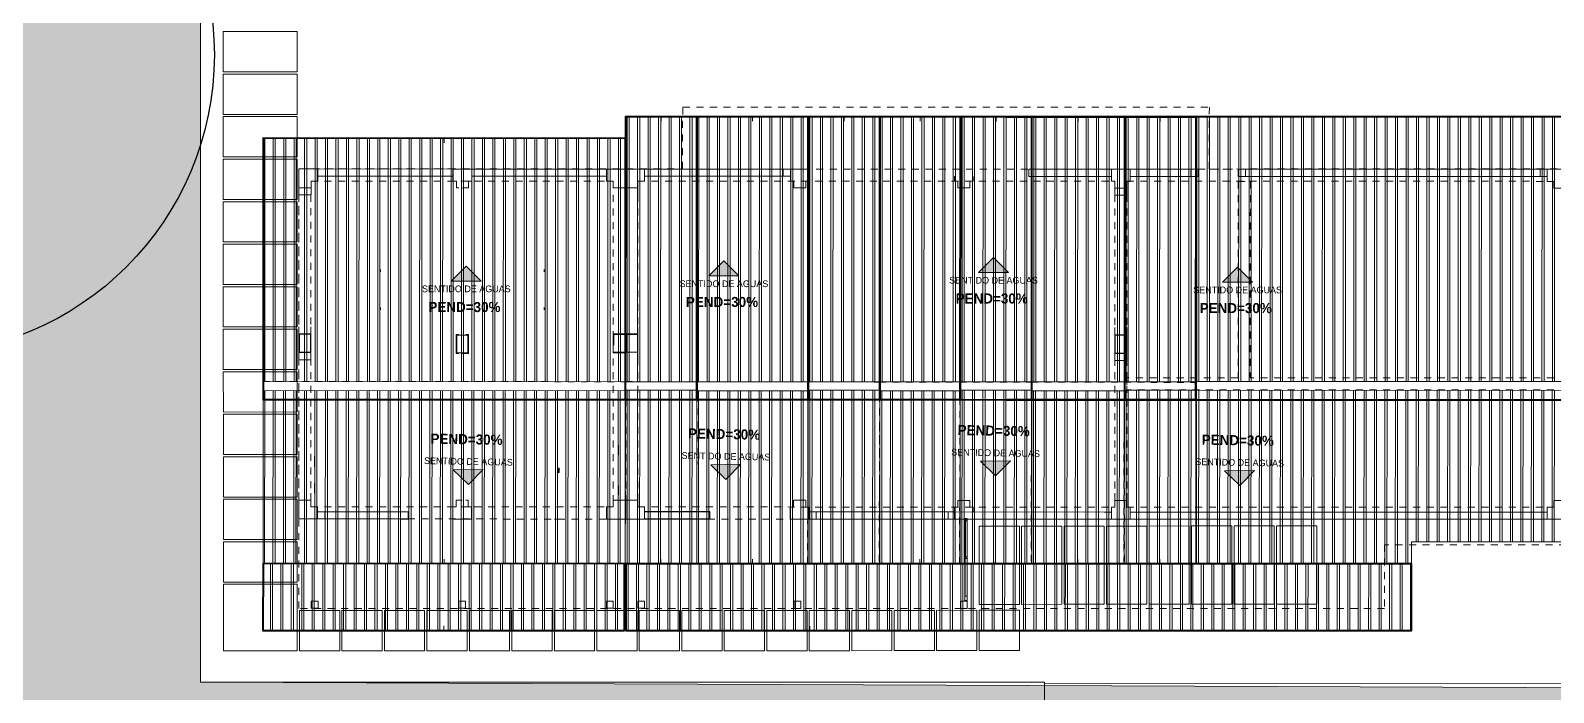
# Model space of a CAD drawing. Header units: inches. Extents: x 1693 to 10990, y 1878 to 5055.
# Drawn here: x 10295.02 to 10318.01, y 4377.61 to 4387.6 of the extents above; entities that cross this region are included whole.
import ezdxf

# ---------------------------------------------------------------- set-up
doc = ezdxf.new("R2010")
doc.units = ezdxf.units.IN
doc.linetypes.add('Línea Oculta', pattern=[0.15875, 0.105833, -0.052917])
doc.linetypes.add('Rayas Pequeñas', pattern=[0.141111, 0.070556, -0.070556])
for name, color, linetype, lineweight, true_color in [('BLOQUE A-COLUMNAS_Pluma_Nº__88', 7, 'Continuous', 20, 0xfd4435), ('BLOQUE A-VIGAS_Pluma_Nº__90', 7, 'Continuous', 5, 0x00bfbf), ('BLOQUE E-MOBILIARIO_Pluma_Nº__167', 7, 'Continuous', 13, 0x6a6a6a), ('CUBIERTA CALAMINON Y TRANSLUCIDO_Pluma_Nº__162', 7, 'Continuous', 25, 0xaaaaaa), ('CUBIERTA CALAMINON Y TRANSLUCIDO_Pluma_Nº__174', 7, 'Continuous', 13, 0xe4ad2c), ('CUBIERTA CALAMINON Y TRANSLUCIDO_Pluma_Nº__92', 7, 'Continuous', 13, 0xbf8080), ('Estructura - Forjados_Pluma_Nº__105', 7, 'Continuous', 13, 0xcae6ff), ('Estructura - Forjados_Pluma_Nº__251', 7, 'Continuous', 13, 0x0080c0), ('TE F-ETIQUETAS_Pluma_Nº__85', 7, 'Continuous', 13, 0x80c2ff)]:
    doc.layers.add(name, color=color, linetype=linetype, lineweight=lineweight, true_color=true_color)
for name, color, linetype, lineweight in [('BLOQUE A-ZONAS_Pluma_Nº__1', 7, 'Continuous', 13), ('BLOQUE E-MOBILIARIO_Pluma_Nº__211', 230, 'Continuous', 13), ('CUBIERTA CALAMINON Y TRANSLUCIDO_Pluma_Nº__222', 7, 'Continuous', 20), ('CUBIERTA CALAMINON Y TRANSLUCIDO_Pluma_Nº__224', 7, 'Continuous', 40), ('CUBIERTA CALAMINON Y TRANSLUCIDO_Pluma_Nº__247', 5, 'Continuous', 13), ('Estructura - Forjados_Pluma_Nº__101', 252, 'Continuous', 13), ('Estructura - Forjados_Pluma_Nº__141', 7, 'Continuous', 20), ('Estructura - Forjados_Pluma_Nº__222', 7, 'Continuous', 20)]:
    doc.layers.add(name, color=color, linetype=linetype, lineweight=lineweight)
doc.layers.add('P02', color=2, linetype='Continuous')
doc.styles.add('Estilo_Generado_1', font='arialbd.ttf')
doc.styles.add('Estilo_Generado_2', font='arial.ttf')
doc.styles.get("Standard").update_dxf_attribs({"font": 'arial.ttf'})
doc.dimstyles.new('Estilo_Generado__13', dxfattribs={"dimtxt": 0.18, "dimasz": 0.1824, "dimexe": 0.18, "dimexo": 0.0625, "dimgap": 0.09, "dimtad": 0, "dimtih": 1, "dimtoh": 1, "dimdec": 4, "dimzin": 0, "dimdsep": 46, "dimtxsty": 'Standard', "dimcen": 0.09, "dimadec": 0, "dimazin": 0, "dimtfac": 1, "dimtdec": 4, "dimtmove": 0, "dimatfit": 3, "dimldrblk": 'ARROWHEAD_5', "dimfxl": 1, "dimtolj": 1, "dimtzin": 0, "dimarcsym": 0})

# ---------------------------------------------------------------- blocks, each defined once
blk = doc.blocks.new('SHS Conf en Caliente 20[21]', base_point=(7.47, -388.48))
at = {"layer": 'CUBIERTA CALAMINON Y TRANSLUCIDO_Pluma_Nº__174', "color": 42, "linetype": 'Continuous', "lineweight": 13, "true_color": 0xe4ad2c}
for p, q in [((-13.427, -381.371), (-13.419, -381.347)), ((-2.983, -384.937), (-13.427, -381.371)), ((-13.419, -381.347), (-13.411, -381.324)), ((7.47, -388.48), (-13.419, -381.347)), ((-13.411, -381.324), (-2.967, -384.89)), ((7.462, -388.503), (-2.983, -384.937)), ((-2.967, -384.89), (7.478, -388.456)), ((7.47, -388.48), (7.462, -388.503)), ((7.478, -388.456), (7.47, -388.48))]:
    blk.add_line(p, q, dxfattribs=at)
blk = doc.blocks.new('ARROWHEAD_5')
at = {"linetype": 'Continuous', "lineweight": 0}
blk.add_hatch(color=0, dxfattribs=at).paths.add_polyline_path([(-1, 0.2679), (0, 0), (-1, -0.2679)])
at = {"color": 0, "linetype": 'Continuous', "lineweight": 0}
blk.add_line((0, 0), (-1, 0), dxfattribs=at)

msp = doc.modelspace()

# ---------------------------------------------------------------- hatches: boundary and pattern name
at = {"layer": 'CUBIERTA CALAMINON Y TRANSLUCIDO_Pluma_Nº__162', "linetype": 'Continuous', "lineweight": 25, "true_color": 0xaaaaaa}
h = msp.add_hatch(dxfattribs=at)
h.set_pattern_fill('PARQUET_1_4', color=253, scale=0.675042, angle=18.9479, style=0, pattern_type=2)
h.set_pattern_definition([(63.948, (10295.2776, 4391.2599), (-1.09162, 0.53365), [0.759423, -0.455654]), (63.948, (10295.0744, 4391.1901), (-1.09162, 0.53365), [0.759423, -0.455654]), (63.948, (10294.8713, 4391.1204), (-1.09162, 0.53365), [0.759423, -0.455654]), (63.948, (10294.6681, 4391.0506), (-1.09162, 0.53365), [0.759423, -0.455654]), (63.948, (10294.465, 4390.9809), (-1.09162, 0.53365), [0.759423, -0.455654]), (63.948, (10294.2618, 4390.9111), (-1.09162, 0.53365), [0.759423, -0.455654]), (63.948, (10294.0586, 4390.8414), (-1.09162, 0.53365), [0.759423, -0.455654]), (63.948, (10293.8555, 4390.7716), (-1.09162, 0.53365), [0.759423, -0.455654]), (153.948, (10295.5444, 4391.8057), (0.53365, 1.09162), [0.759423, -0.455654]), (153.948, (10295.3412, 4391.7359), (0.53365, 1.09162), [0.759423, -0.455654]), (153.948, (10295.1381, 4391.6662), (0.53365, 1.09162), [0.759423, -0.455654]), (153.948, (10294.9349, 4391.5964), (0.53365, 1.09162), [0.759423, -0.455654]), (153.948, (10294.7318, 4391.5267), (0.53365, 1.09162), [0.759423, -0.455654]), (153.948, (10294.5286, 4391.457), (0.53365, 1.09162), [0.759423, -0.455654]), (153.948, (10294.3255, 4391.3872), (0.53365, 1.09162), [0.759423, -0.455654]), (153.948, (10294.1223, 4391.3174), (0.53365, 1.09162), [0.759423, -0.455654])])
h.paths.add_polyline_path([(10294.105, 4375.237), (10296.078, 4375.237), (10318.901, 4375.275), (10318.838, 4377.679), (10297.581, 4377.768), (10297.583, 4401.792), (10294.114, 4401.226), (10293.748, 4401.171), (10290.236, 4400.593), (10290.149, 4401.134), (10290.064, 4401.659), (10283.936, 4400.673), (10283.936, 4399.848), (10285.96, 4397.417), (10287.628, 4398.806), (10288.785, 4397.416), (10290.388, 4398.751), (10291.467, 4397.457), (10292.591, 4397.459), (10292.591, 4398.101), (10294.113, 4398.1)])
at = {"layer": 'Estructura - Forjados_Pluma_Nº__101', "linetype": 'Continuous', "lineweight": 13}
h = msp.add_hatch(dxfattribs=at)
h.set_pattern_fill('DOBLE_1_4', color=252, scale=0.675042, angle=18.9479, style=0, pattern_type=2)
h.set_pattern_definition([(89.9945, (10304.21305, 4384.13375), (0.157911, 0.249468), []), (89.9945, (10304.18146, 4384.08386), (0.157911, 0.249468), [])])
h.paths.add_polyline_path([(10303.996, 4382.299), (10303.997, 4386.296), (10305.077, 4386.296), (10305.076, 4382.299)])
h = msp.add_hatch(dxfattribs=at)
h.set_pattern_fill('DOBLE_1_4', color=252, scale=0.675042, angle=18.9479, style=0, pattern_type=2)
h.set_pattern_definition([(89.9945, (10306.97212, 4384.13302), (0.157911, 0.249468), []), (89.9945, (10306.94054, 4384.08313), (0.157911, 0.249468), [])])
h.paths.add_polyline_path([(10306.755, 4382.298), (10306.756, 4386.296), (10307.836, 4386.295), (10307.835, 4382.298)])
h = msp.add_hatch(dxfattribs=at)
h.set_pattern_fill('DOBLE_1_4', color=252, scale=0.675042, angle=18.9479, style=0, pattern_type=2)
h.set_pattern_definition([(89.9945, (10309.26791, 4384.1314), (0.157911, 0.249468), []), (89.9945, (10309.23633, 4384.08151), (0.157911, 0.249468), [])])
h.paths.add_polyline_path([(10309.05, 4382.297), (10309.052, 4386.294), (10310.132, 4386.294), (10310.13, 4382.296)])
h = msp.add_hatch(dxfattribs=at)
h.set_pattern_fill('DOBLE_1_4', color=252, scale=0.675042, angle=18.9479, style=0, pattern_type=2)
h.set_pattern_definition([(89.9945, (10311.74548, 4384.13088), (0.157911, 0.249468), []), (89.9945, (10311.7139, 4384.08099), (0.157911, 0.249468), [])])
h.paths.add_polyline_path([(10311.528, 4382.296), (10311.529, 4386.293), (10312.609, 4386.293), (10312.608, 4382.296)])
h = msp.add_hatch(dxfattribs=at)
h.set_pattern_fill('DOBLE_1_4', color=252, scale=0.675042, angle=18.9479, style=0, pattern_type=2)
h.set_pattern_definition([(269.972, (10304.21205, 4380.33685), (-0.157766, 0.249559), []), (269.972, (10304.1805, 4380.38676), (-0.157766, 0.249559), [])])
h.paths.add_polyline_path([(10303.996, 4382.172), (10303.995, 4379.556), (10305.075, 4379.556), (10305.076, 4382.171)])
h = msp.add_hatch(dxfattribs=at)
h.set_pattern_fill('DOBLE_1_4', color=252, scale=0.675042, angle=18.9479, style=0, pattern_type=2)
h.set_pattern_definition([(269.972, (10306.97113, 4380.33612), (-0.157766, 0.249559), []), (269.972, (10306.93957, 4380.38603), (-0.157766, 0.249559), [])])
h.paths.add_polyline_path([(10306.755, 4382.171), (10306.754, 4379.556), (10307.834, 4379.555), (10307.835, 4382.171)])
h = msp.add_hatch(dxfattribs=at)
h.set_pattern_fill('DOBLE_1_4', color=252, scale=0.675042, angle=18.9479, style=0, pattern_type=2)
h.set_pattern_definition([(269.972, (10309.26691, 4380.3345), (-0.157766, 0.249559), []), (269.972, (10309.23536, 4380.38441), (-0.157766, 0.249559), [])])
h.paths.add_polyline_path([(10309.05, 4382.169), (10309.05, 4379.554), (10310.13, 4379.554), (10310.131, 4382.169)])
h = msp.add_hatch(dxfattribs=at)
h.set_pattern_fill('DOBLE_1_4', color=252, scale=0.675042, angle=18.9479, style=0, pattern_type=2)
h.set_pattern_definition([(269.972, (10311.74448, 4380.33398), (-0.157766, 0.249559), []), (269.972, (10311.71293, 4380.38389), (-0.157766, 0.249559), [])])
h.paths.add_polyline_path([(10311.528, 4382.169), (10311.527, 4379.552), (10312.607, 4379.552), (10312.608, 4382.169)])
h = msp.add_hatch(dxfattribs=at)
h.set_pattern_fill('DOBLE_1_4', color=252, scale=0.675042, angle=18.9479, style=0, pattern_type=2)
h.set_pattern_definition([(89.9945, (10297.56422, 4380.42447), (0.1579108, 0.2494676), []), (89.9945, (10297.53264, 4380.37457), (0.1579108, 0.2494676), [])])
h.paths.add_polyline_path([(10298.526, 4378.549), (10298.527, 4379.555), (10315.862, 4379.552), (10315.862, 4378.545)])
at = {"layer": 'Estructura - Forjados_Pluma_Nº__105', "linetype": 'Continuous', "lineweight": 13, "true_color": 0xcae6ff}
h = msp.add_hatch(dxfattribs=at)
h.set_pattern_fill('DOBLE_1_4', color=254, scale=0.675042, angle=18.9479, style=0, pattern_type=2)
h.set_pattern_definition([(269.9723, (10303.12957, 4380.32856), (-0.157766, 0.249559), []), (269.9723, (10303.09802, 4380.37847), (-0.157766, 0.249559), [])])
h.paths.add_polyline_path([(10298.527, 4382.165), (10298.527, 4379.555), (10303.992, 4379.554), (10303.993, 4382.163)])
h = msp.add_hatch(dxfattribs=at)
h.set_pattern_fill('DOBLE_1_4', color=254, scale=0.675042, angle=18.9479, style=0, pattern_type=2)
h.set_pattern_definition([(269.972, (10305.88865, 4380.32783), (-0.157766, 0.249559), []), (269.972, (10305.8571, 4380.37775), (-0.157766, 0.249559), [])])
h.paths.add_polyline_path([(10305.074, 4382.163), (10305.073, 4379.553), (10306.752, 4379.553), (10306.752, 4382.162)])
h = msp.add_hatch(dxfattribs=at)
h.set_pattern_fill('DOBLE_1_4', color=254, scale=0.675042, angle=18.9479, style=0, pattern_type=2)
h.set_pattern_definition([(269.972, (10308.18444, 4380.32621), (-0.157766, 0.249559), []), (269.972, (10308.15289, 4380.37612), (-0.157766, 0.249559), [])])
h.paths.add_polyline_path([(10307.835, 4382.161), (10307.834, 4379.552), (10309.047, 4379.551), (10309.048, 4382.161)])
h = msp.add_hatch(dxfattribs=at)
h.set_pattern_fill('DOBLE_1_4', color=254, scale=0.675042, angle=18.9479, style=0, pattern_type=2)
h.set_pattern_definition([(269.972, (10310.662, 4380.3257), (-0.157766, 0.249559), []), (269.972, (10310.63045, 4380.3756), (-0.157766, 0.249559), [])])
h.paths.add_polyline_path([(10310.131, 4382.161), (10310.13, 4379.552), (10311.525, 4379.552), (10311.526, 4382.16)])
h = msp.add_hatch(dxfattribs=at)
h.set_pattern_fill('DOBLE_1_4', color=254, scale=0.675042, angle=18.9479, style=0, pattern_type=2)
h.set_pattern_definition([(269.9723, (10314.38688, 4380.33321), (-0.157766, 0.249559), []), (269.9723, (10314.35533, 4380.38312), (-0.157766, 0.249559), [])])
h.paths.add_polyline_path([(10312.608, 4382.169), (10312.607, 4379.552), (10315.862, 4379.552), (10315.862, 4379.886), (10318.598, 4379.885), (10318.599, 4382.167)])
at = {"layer": 'Estructura - Forjados_Pluma_Nº__141', "linetype": 'Continuous', "lineweight": 20}
for points in [[(10301.368, 4383.816), (10301.594, 4384.042), (10301.82, 4383.816)], [(10305.256, 4383.894), (10305.482, 4384.12), (10305.708, 4383.894)], [(10309.326, 4383.946), (10309.552, 4384.172), (10309.778, 4383.946)], [(10313.01, 4383.801), (10313.236, 4384.027), (10313.462, 4383.801)], [(10305.286, 4381.047), (10305.515, 4380.825), (10305.738, 4381.054)], [(10309.356, 4381.1), (10309.585, 4380.877), (10309.808, 4381.107)], [(10301.397, 4380.97), (10301.627, 4380.747), (10301.85, 4380.977)], [(10313.04, 4380.954), (10313.269, 4380.732), (10313.492, 4380.961)]]:
    msp.add_hatch(color=7, dxfattribs=at).paths.add_polyline_path(points)
at = {"layer": 'Estructura - Forjados_Pluma_Nº__251', "linetype": 'Continuous', "lineweight": 13, "true_color": 0x0080c0}
h = msp.add_hatch(dxfattribs=at)
h.set_pattern_fill('DOBLE_1_4', color=142, scale=0.675042, angle=18.9479, style=0, pattern_type=2)
h.set_pattern_definition([(89.9945, (10305.89206, 4384.13313), (0.157911, 0.249468), []), (89.9945, (10305.86047, 4384.08323), (0.157911, 0.249468), [])])
h.paths.add_polyline_path([(10305.074, 4382.299), (10305.075, 4386.296), (10306.756, 4386.295), (10306.755, 4382.298)])
h = msp.add_hatch(dxfattribs=at)
h.set_pattern_fill('DOBLE_1_4', color=142, scale=0.675042, angle=18.9479, style=0, pattern_type=2)
h.set_pattern_definition([(89.9945, (10308.18785, 4384.1315), (0.157911, 0.249468), []), (89.9945, (10308.15626, 4384.08161), (0.157911, 0.249468), [])])
h.paths.add_polyline_path([(10307.835, 4382.297), (10307.836, 4386.294), (10309.052, 4386.294), (10309.05, 4382.296)])
h = msp.add_hatch(dxfattribs=at)
h.set_pattern_fill('DOBLE_1_4', color=142, scale=0.675042, angle=18.9479, style=0, pattern_type=2)
h.set_pattern_definition([(89.9945, (10310.66541, 4384.13099), (0.157911, 0.249468), []), (89.9945, (10310.63383, 4384.08109), (0.157911, 0.249468), [])])
h.paths.add_polyline_path([(10310.13, 4382.296), (10310.132, 4386.294), (10311.529, 4386.293), (10311.528, 4382.296)])
h = msp.add_hatch(dxfattribs=at)
h.set_pattern_fill('DOBLE_1_4', color=142, scale=0.675042, angle=18.9479, style=0, pattern_type=2)
h.set_pattern_definition([(89.9945, (10314.39029, 4384.1385), (0.157911, 0.2494676), []), (89.9945, (10314.3587, 4384.08861), (0.157911, 0.2494676), [])])
h.paths.add_polyline_path([(10312.608, 4382.304), (10312.609, 4386.302), (10318.599, 4386.3), (10318.598, 4382.303)])
h = msp.add_hatch(dxfattribs=at)
h.set_pattern_fill('DOBLE_1_4', color=142, scale=0.675042, angle=18.9479, style=0, pattern_type=2)
h.set_pattern_definition([(89.9945, (10303.13298, 4384.13386), (0.157911, 0.2494676), []), (89.9945, (10303.1014, 4384.08396), (0.157911, 0.2494676), [])])
h.paths.add_polyline_path([(10298.528, 4382.3), (10298.529, 4385.97), (10303.997, 4385.968), (10303.996, 4382.299)])

# ---------------------------------------------------------------- linework, layer by layer
at = {"layer": 'BLOQUE A-COLUMNAS_Pluma_Nº__88', "color": 20, "linetype": 'Continuous', "lineweight": 20, "true_color": 0xfd4435}
for points in [[(10299.069, 4385.508), (10299.352, 4385.508), (10299.352, 4385.325), (10299.251, 4385.326), (10299.251, 4385.224), (10299.069, 4385.224)], [(10303.996, 4385.506), (10303.712, 4385.506), (10303.712, 4385.324), (10303.814, 4385.324), (10303.814, 4385.223), (10303.996, 4385.223)], [(10304.003, 4385.506), (10304.003, 4385.223), (10304.185, 4385.223), (10304.185, 4385.324), (10304.286, 4385.324), (10304.286, 4385.506)], [(10306.379, 4385.505), (10306.379, 4385.397), (10306.487, 4385.397), (10306.487, 4385.505)], [(10306.538, 4385.222), (10306.72, 4385.222), (10306.72, 4385.323), (10306.771, 4385.323), (10306.771, 4385.505), (10306.487, 4385.505), (10306.487, 4385.323), (10306.538, 4385.323)], [(10311.334, 4385.504), (10311.334, 4385.322), (10311.385, 4385.322), (10311.385, 4385.22), (10311.567, 4385.22), (10311.567, 4385.321), (10311.618, 4385.321), (10311.618, 4385.504)], [(10317.803, 4385.395), (10317.911, 4385.395), (10317.911, 4385.503), (10317.803, 4385.503)], [(10318.195, 4385.503), (10317.911, 4385.503), (10317.911, 4385.32), (10318.013, 4385.32), (10318.013, 4385.219), (10318.195, 4385.219)], [(10299.069, 4385.116), (10299.251, 4385.116), (10299.251, 4385.224), (10299.069, 4385.224)], [(10311.385, 4385.22), (10311.385, 4385.112), (10311.567, 4385.112), (10311.567, 4385.22)], [(10299.075, 4382.744), (10299.243, 4382.744), (10299.243, 4383.014), (10299.075, 4383.014)], [(10301.451, 4382.733), (10301.619, 4382.733), (10301.619, 4383.003), (10301.451, 4383.003)], [(10304.009, 4382.742), (10304.178, 4382.742), (10304.178, 4383.012), (10304.009, 4383.012)], [(10311.384, 4383.006), (10311.384, 4382.723), (10311.566, 4382.723), (10311.566, 4383.006)], [(10311.391, 4382.729), (10311.559, 4382.729), (10311.559, 4382.999), (10311.391, 4382.999)], [(10299.068, 4382.629), (10299.25, 4382.629), (10299.25, 4382.737), (10299.068, 4382.737)], [(10311.384, 4382.729), (10311.384, 4382.621), (10311.566, 4382.621), (10311.566, 4382.729)], [(10299.067, 4380.229), (10299.351, 4380.229), (10299.351, 4380.411), (10299.25, 4380.411), (10299.25, 4380.512), (10299.067, 4380.513)], [(10299.35, 4380.337), (10299.35, 4380.229), (10299.458, 4380.229), (10299.458, 4380.337)], [(10303.995, 4380.227), (10303.711, 4380.227), (10303.711, 4380.41), (10303.813, 4380.41), (10303.813, 4380.511), (10303.995, 4380.511)], [(10304.002, 4380.511), (10304.001, 4380.227), (10304.285, 4380.227), (10304.285, 4380.41), (10304.184, 4380.41), (10304.184, 4380.511)], [(10306.536, 4380.51), (10306.719, 4380.51), (10306.719, 4380.409), (10306.769, 4380.409), (10306.769, 4380.226), (10306.486, 4380.227), (10306.486, 4380.409), (10306.536, 4380.409)], [(10311.383, 4380.508), (10311.565, 4380.508), (10311.565, 4380.407), (10311.616, 4380.407), (10311.616, 4380.225), (10311.332, 4380.225), (10311.332, 4380.407), (10311.383, 4380.407)], [(10318.193, 4380.224), (10317.909, 4380.224), (10317.909, 4380.406), (10318.011, 4380.406), (10318.011, 4380.507), (10318.193, 4380.507)], [(10306.769, 4380.226), (10306.877, 4380.226), (10306.877, 4380.334), (10306.769, 4380.334)], [(10299.256, 4378.99), (10299.255, 4378.882), (10299.357, 4378.882), (10299.357, 4378.99)], [(10301.483, 4378.99), (10301.483, 4378.881), (10301.584, 4378.881), (10301.584, 4378.989)], [(10303.711, 4378.989), (10303.711, 4378.881), (10303.812, 4378.881), (10303.812, 4378.989)], [(10304.183, 4378.989), (10304.183, 4378.881), (10304.285, 4378.881), (10304.285, 4378.989)], [(10306.543, 4378.988), (10306.543, 4378.88), (10306.644, 4378.88), (10306.644, 4378.988)], [(10309.054, 4378.987), (10309.054, 4378.879), (10309.155, 4378.879), (10309.155, 4378.987)]]:
    msp.add_lwpolyline(points, close=True, dxfattribs=at)
for points in [[(10301.536, 4385.224), (10301.627, 4385.223), (10301.627, 4385.325), (10301.678, 4385.325), (10301.678, 4385.507), (10301.394, 4385.507), (10301.394, 4385.325), (10301.445, 4385.325), (10301.445, 4385.224), (10301.482, 4385.224)], [(10304.394, 4385.506), (10304.286, 4385.506), (10304.286, 4385.398), (10304.394, 4385.398)], [(10308.965, 4385.397), (10308.965, 4385.322), (10309.015, 4385.322), (10309.015, 4385.221), (10309.198, 4385.221), (10309.198, 4385.322), (10309.248, 4385.322), (10309.248, 4385.396)], [(10309.248, 4385.504), (10309.208, 4385.505)], [(10310.085, 4385.396), (10310.193, 4385.396)], [(10311.226, 4385.396), (10311.334, 4385.396)], [(10311.334, 4385.396), (10311.334, 4385.504)], [(10311.726, 4385.504), (10311.618, 4385.504), (10311.618, 4385.396), (10311.726, 4385.396)], [(10312.532, 4385.395), (10312.64, 4385.395)], [(10313.356, 4385.503), (10313.248, 4385.503), (10313.248, 4385.395), (10313.356, 4385.395)], [(10304.185, 4385.223), (10304.185, 4385.223), (10304.003, 4385.223), (10304.003, 4385.223)], [(10304.185, 4385.115), (10304.185, 4385.223)], [(10299.068, 4383.128), (10299.068, 4383.02), (10299.25, 4383.02), (10299.25, 4383.128)], [(10304.002, 4383.019), (10304.002, 4383.019), (10304.185, 4383.019), (10304.185, 4383.127), (10304.184, 4383.127)], [(10311.384, 4383.114), (10311.384, 4383.006), (10311.566, 4383.006), (10311.566, 4383.114), (10311.566, 4383.114)], [(10299.25, 4382.845), (10299.25, 4383.02), (10299.068, 4383.02), (10299.068, 4382.737), (10299.25, 4382.737)], [(10301.481, 4383.009), (10301.444, 4383.009), (10301.444, 4382.726), (10301.481, 4382.726)], [(10301.535, 4382.726), (10301.626, 4382.726), (10301.626, 4383.009), (10301.589, 4383.009)], [(10303.813, 4382.742), (10303.813, 4382.735), (10303.996, 4382.735), (10303.996, 4383.019), (10303.813, 4383.019), (10303.813, 4382.85)], [(10303.82, 4382.742), (10303.989, 4382.742), (10303.989, 4383.012), (10303.82, 4383.012), (10303.82, 4382.85)], [(10304.184, 4382.735), (10304.185, 4382.735), (10304.185, 4383.019), (10304.002, 4383.019), (10304.002, 4382.735)], [(10304.184, 4382.627), (10304.185, 4382.627), (10304.185, 4382.735), (10304.184, 4382.735)], [(10299.068, 4380.62), (10299.067, 4380.513), (10299.25, 4380.512), (10299.25, 4380.62), (10299.25, 4380.62)], [(10304.089, 4380.511), (10304.184, 4380.511), (10304.184, 4380.619), (10304.184, 4380.619)], [(10311.383, 4380.616), (10311.383, 4380.508), (10311.565, 4380.508), (10311.565, 4380.616), (10311.565, 4380.616)], [(10301.392, 4380.228), (10301.676, 4380.228), (10301.676, 4380.41), (10301.625, 4380.41), (10301.625, 4380.512), (10301.588, 4380.512)], [(10301.534, 4380.512), (10301.443, 4380.512), (10301.443, 4380.41), (10301.392, 4380.41), (10301.392, 4380.336)], [(10309.247, 4380.334), (10309.247, 4380.408), (10309.196, 4380.408), (10309.196, 4380.509), (10309.014, 4380.509), (10309.014, 4380.408), (10308.963, 4380.408), (10308.963, 4380.226), (10309.247, 4380.226), (10309.247, 4380.226)], [(10300.609, 4380.228), (10300.609, 4380.226), (10300.717, 4380.226), (10300.717, 4380.228)], [(10302.351, 4380.228), (10302.351, 4380.228), (10302.459, 4380.228), (10302.459, 4380.228)], [(10302.928, 4380.228), (10303.036, 4380.228)], [(10304.392, 4380.335), (10304.392, 4380.335), (10304.284, 4380.335), (10304.284, 4380.227), (10304.392, 4380.227)], [(10305.163, 4380.227), (10305.163, 4380.227), (10305.271, 4380.227), (10305.271, 4380.227)], [(10308.855, 4380.226), (10308.855, 4380.226), (10308.963, 4380.226), (10308.963, 4380.334), (10308.855, 4380.334)], [(10311.224, 4380.225), (10311.224, 4380.225), (10311.332, 4380.225), (10311.332, 4380.333), (10311.224, 4380.333)], [(10311.724, 4380.333), (10311.724, 4380.333), (10311.616, 4380.333), (10311.616, 4380.225), (10311.724, 4380.225)], [(10311.832, 4380.333), (10311.724, 4380.333)], [(10317.801, 4380.224), (10317.909, 4380.224), (10317.909, 4380.332), (10317.801, 4380.332)]]:
    msp.add_lwpolyline(points, dxfattribs=at)
at = {"layer": 'BLOQUE A-VIGAS_Pluma_Nº__90', "color": 132, "linetype": 'Línea Oculta', "lineweight": 5, "true_color": 0x00bfbf}
for p, q in [((10299.119, 4385.508), (10299.251, 4385.508)), ((10299.251, 4385.508), (10303.96, 4385.506)), ((10303.96, 4385.506), (10303.996, 4385.506)), ((10303.996, 4385.506), (10318.195, 4385.503)), ((10299.069, 4385.326), (10299.067, 4380.411)), ((10299.251, 4385.326), (10299.25, 4380.411)), ((10299.251, 4385.326), (10303.814, 4385.324)), ((10303.814, 4385.324), (10303.813, 4380.41)), ((10303.996, 4385.324), (10303.995, 4380.41)), ((10303.996, 4385.324), (10304.003, 4385.324)), ((10304.003, 4385.324), (10304.002, 4380.41)), ((10304.185, 4385.324), (10304.184, 4380.41)), ((10304.185, 4385.324), (10311.385, 4385.322)), ((10311.385, 4385.322), (10311.384, 4380.407)), ((10311.567, 4385.322), (10311.566, 4380.407)), ((10311.567, 4385.322), (10318.013, 4385.321)), ((10313.248, 4385.319), (10313.247, 4382.357)), ((10313.248, 4385.319), (10313.43, 4385.319)), ((10313.43, 4385.319), (10313.429, 4382.357)), ((10313.247, 4382.357), (10311.566, 4382.358)), ((10311.566, 4382.358), (10311.566, 4382.175)), ((10318.012, 4382.175), (10311.566, 4382.175)), ((10318.012, 4382.357), (10313.429, 4382.357)), ((10299.25, 4380.411), (10303.813, 4380.41)), ((10303.995, 4380.41), (10304.002, 4380.41)), ((10304.184, 4380.41), (10311.384, 4380.407)), ((10311.566, 4380.407), (10318.012, 4380.406)), ((10299.067, 4380.229), (10311.384, 4380.225)), ((10311.384, 4380.225), (10311.384, 4380.225)), ((10311.384, 4380.225), (10311.566, 4380.225)), ((10311.566, 4380.225), (10311.566, 4380.225)), ((10311.566, 4380.225), (10318.011, 4380.224))]:
    msp.add_line(p, q, dxfattribs=at)
at = {"layer": 'BLOQUE A-VIGAS_Pluma_Nº__90', "color": 132, "linetype": 'Continuous', "lineweight": 5, "true_color": 0x00bfbf}
for p, q in [((10299.352, 4385.508), (10301.394, 4385.507)), ((10299.352, 4385.508), (10299.352, 4385.508)), ((10299.352, 4385.508), (10301.394, 4385.507)), ((10299.352, 4385.4), (10299.352, 4385.508)), ((10299.352, 4385.4), (10301.394, 4385.399)), ((10301.393, 4385.399), (10301.394, 4385.399)), ((10301.394, 4385.399), (10301.394, 4385.507)), ((10301.394, 4385.399), (10301.394, 4385.507)), ((10301.678, 4385.507), (10303.712, 4385.506)), ((10301.678, 4385.399), (10301.678, 4385.507)), ((10301.678, 4385.507), (10303.712, 4385.507)), ((10301.678, 4385.399), (10301.678, 4385.507)), ((10301.678, 4385.399), (10303.712, 4385.398)), ((10301.678, 4385.399), (10303.712, 4385.399)), ((10303.712, 4385.399), (10303.712, 4385.507)), ((10303.712, 4385.398), (10303.712, 4385.506)), ((10304.286, 4385.506), (10306.487, 4385.505)), ((10304.286, 4385.398), (10304.286, 4385.506)), ((10304.286, 4385.506), (10306.488, 4385.506)), ((10304.286, 4385.398), (10304.286, 4385.506)), ((10304.286, 4385.398), (10306.487, 4385.397)), ((10304.286, 4385.398), (10306.487, 4385.398)), ((10306.487, 4385.398), (10306.488, 4385.506)), ((10306.487, 4385.397), (10306.487, 4385.505)), ((10310.086, 4385.504), (10311.334, 4385.504)), ((10310.086, 4385.396), (10310.086, 4385.504)), ((10310.086, 4385.396), (10311.334, 4385.396)), ((10310.194, 4385.504), (10311.334, 4385.504)), ((10310.194, 4385.396), (10310.194, 4385.504)), ((10310.194, 4385.396), (10311.334, 4385.396)), ((10311.334, 4385.396), (10311.334, 4385.504)), ((10311.334, 4385.396), (10311.334, 4385.504)), ((10311.618, 4385.504), (10312.641, 4385.503)), ((10311.618, 4385.396), (10311.618, 4385.504)), ((10311.618, 4385.504), (10312.532, 4385.503)), ((10311.618, 4385.396), (10311.618, 4385.504)), ((10311.618, 4385.396), (10312.641, 4385.395)), ((10311.618, 4385.396), (10312.532, 4385.395)), ((10312.532, 4385.395), (10312.532, 4385.503)), ((10312.641, 4385.395), (10312.641, 4385.503)), ((10313.248, 4385.503), (10317.911, 4385.503)), ((10313.248, 4385.395), (10313.248, 4385.503)), ((10313.248, 4385.395), (10317.911, 4385.395)), ((10313.356, 4385.503), (10317.911, 4385.503)), ((10313.356, 4385.395), (10313.356, 4385.503)), ((10313.356, 4385.395), (10317.911, 4385.395)), ((10317.911, 4385.395), (10317.911, 4385.503)), ((10317.911, 4385.395), (10317.911, 4385.503)), ((10300.717, 4380.337), (10299.35, 4380.337)), ((10299.35, 4380.337), (10299.35, 4380.229)), ((10299.35, 4380.337), (10300.717, 4380.337)), ((10299.35, 4380.229), (10299.35, 4380.337)), ((10300.717, 4380.337), (10300.717, 4380.229)), ((10300.717, 4380.229), (10300.717, 4380.337)), ((10304.284, 4380.339), (10305.27, 4380.339)), ((10304.284, 4380.231), (10304.284, 4380.339)), ((10305.27, 4380.231), (10305.27, 4380.339)), ((10300.717, 4380.229), (10299.35, 4380.229)), ((10299.35, 4380.229), (10300.717, 4380.229)), ((10305.271, 4380.335), (10304.284, 4380.335)), ((10304.284, 4380.335), (10304.284, 4380.227)), ((10304.284, 4380.231), (10305.27, 4380.231)), ((10305.271, 4380.227), (10304.284, 4380.227)), ((10305.271, 4380.335), (10305.271, 4380.227)), ((10306.769, 4380.334), (10308.963, 4380.334)), ((10306.769, 4380.226), (10306.769, 4380.334)), ((10306.769, 4380.226), (10308.963, 4380.226)), ((10308.963, 4380.334), (10306.77, 4380.334)), ((10306.77, 4380.334), (10306.77, 4380.226)), ((10308.963, 4380.226), (10306.77, 4380.226)), ((10308.869, 4380.334), (10308.868, 4380.226)), ((10311.332, 4380.225), (10308.868, 4380.226)), ((10311.332, 4380.333), (10308.869, 4380.334)), ((10308.869, 4380.334), (10311.332, 4380.333)), ((10308.869, 4380.226), (10308.869, 4380.334)), ((10308.869, 4380.226), (10311.332, 4380.225)), ((10308.963, 4380.334), (10308.963, 4380.226)), ((10308.963, 4380.226), (10308.963, 4380.334)), ((10309.121, 4378.997), (10309.121, 4380.236)), ((10309.155, 4380.236), (10309.121, 4380.236)), ((10309.127, 4379.064), (10309.128, 4380.226)), ((10309.127, 4379.658), (10309.128, 4380.226)), ((10309.155, 4380.226), (10309.128, 4380.226)), ((10309.155, 4380.226), (10309.128, 4380.226)), ((10309.154, 4379.064), (10309.155, 4380.226)), ((10309.154, 4379.658), (10309.155, 4380.226)), ((10309.155, 4378.997), (10309.155, 4380.236)), ((10311.332, 4380.333), (10311.332, 4380.225)), ((10311.332, 4380.225), (10311.332, 4380.333)), ((10311.616, 4380.333), (10317.909, 4380.332)), ((10311.616, 4380.225), (10311.616, 4380.333)), ((10317.909, 4380.332), (10311.616, 4380.333)), ((10311.616, 4380.333), (10311.616, 4380.225)), ((10311.616, 4380.225), (10317.909, 4380.224)), ((10317.909, 4380.224), (10311.616, 4380.225)), ((10317.909, 4380.224), (10317.909, 4380.332)), ((10317.909, 4380.332), (10317.909, 4380.224)), ((10309.154, 4379.658), (10309.127, 4379.658)), ((10309.155, 4378.997), (10309.121, 4378.997)), ((10309.154, 4379.064), (10309.127, 4379.064))]:
    msp.add_line(p, q, dxfattribs=at)
at = {"layer": 'BLOQUE A-VIGAS_Pluma_Nº__90', "color": 132, "linetype": 'Línea Oculta', "lineweight": 5, "true_color": 0x00bfbf}
msp.add_lwpolyline([(10299.069, 4385.508), (10304.858, 4385.508), (10304.862, 4386.439), (10312.811, 4386.439), (10312.81, 4385.507), (10318.195, 4385.508), (10318.195, 4379.838), (10315.457, 4379.838), (10315.457, 4378.879), (10299.069, 4378.879)], close=True, dxfattribs=at)
at = {"layer": 'BLOQUE E-MOBILIARIO_Pluma_Nº__167', "color": 251, "linetype": 'Continuous', "lineweight": 13, "true_color": 0x6a6a6a}
for p, q in [((10299.04, 4386.938), (10297.926, 4386.938)), ((10297.926, 4386.938), (10297.926, 4386.331)), ((10299.04, 4386.331), (10299.04, 4386.938)), ((10297.926, 4386.331), (10299.04, 4386.331)), ((10299.04, 4386.297), (10297.926, 4386.297)), ((10297.926, 4386.297), (10297.926, 4385.689)), ((10299.04, 4385.689), (10299.04, 4386.297)), ((10297.926, 4385.689), (10299.04, 4385.689)), ((10299.04, 4385.656), (10297.926, 4385.655)), ((10297.926, 4385.655), (10297.927, 4385.048)), ((10299.04, 4385.048), (10299.04, 4385.656)), ((10297.927, 4385.048), (10299.04, 4385.048)), ((10299.04, 4385.014), (10297.927, 4385.014)), ((10297.927, 4385.014), (10297.927, 4384.407)), ((10299.041, 4384.407), (10299.04, 4385.014)), ((10297.927, 4384.407), (10299.041, 4384.407)), ((10299.041, 4384.373), (10297.927, 4384.373)), ((10297.927, 4384.373), (10297.927, 4383.765)), ((10299.041, 4383.766), (10299.041, 4384.373)), ((10297.927, 4383.765), (10299.041, 4383.766)), ((10299.041, 4383.732), (10297.927, 4383.732)), ((10297.927, 4383.732), (10297.927, 4383.124)), ((10299.041, 4383.124), (10299.041, 4383.732)), ((10297.927, 4383.124), (10299.041, 4383.124)), ((10299.041, 4383.09), (10297.927, 4383.09)), ((10297.927, 4383.09), (10297.927, 4382.483)), ((10299.041, 4382.483), (10299.041, 4383.09)), ((10297.927, 4382.483), (10299.041, 4382.483)), ((10299.041, 4382.449), (10297.927, 4382.449)), ((10297.927, 4382.449), (10297.928, 4381.841)), ((10299.041, 4381.842), (10299.041, 4382.449)), ((10297.928, 4381.841), (10299.041, 4381.842)), ((10299.041, 4381.808), (10297.928, 4381.808)), ((10297.928, 4381.808), (10297.928, 4381.2)), ((10299.042, 4381.2), (10299.041, 4381.808)), ((10297.928, 4381.2), (10299.042, 4381.2)), ((10299.042, 4381.167), (10297.928, 4381.166)), ((10297.928, 4381.166), (10297.928, 4380.559)), ((10299.042, 4380.559), (10299.042, 4381.167)), ((10297.928, 4380.559), (10299.042, 4380.559)), ((10299.042, 4380.525), (10297.928, 4380.525)), ((10297.928, 4380.525), (10297.928, 4379.918)), ((10299.042, 4379.918), (10299.042, 4380.525)), ((10297.928, 4379.918), (10299.042, 4379.918)), ((10299.042, 4379.884), (10297.928, 4379.884)), ((10297.928, 4379.884), (10297.928, 4379.276)), ((10299.042, 4379.277), (10299.042, 4379.884)), ((10297.928, 4379.276), (10299.042, 4379.277)), ((10299.042, 4379.243), (10297.928, 4379.243)), ((10297.928, 4379.243), (10297.929, 4378.24)), ((10299.042, 4378.24), (10299.042, 4379.243)), ((10299.684, 4378.848), (10299.076, 4378.847)), ((10299.076, 4378.847), (10299.076, 4378.24)), ((10299.684, 4378.24), (10299.684, 4378.848)), ((10300.325, 4378.848), (10299.717, 4378.848)), ((10299.717, 4378.848), (10299.717, 4378.24)), ((10300.325, 4378.24), (10300.325, 4378.848)), ((10300.966, 4378.848), (10300.359, 4378.848)), ((10300.359, 4378.848), (10300.359, 4378.24)), ((10300.966, 4378.24), (10300.966, 4378.848)), ((10301.607, 4378.848), (10301, 4378.848)), ((10301, 4378.848), (10301, 4378.24)), ((10301.608, 4378.241), (10301.607, 4378.848)), ((10302.249, 4378.848), (10301.641, 4378.848)), ((10301.641, 4378.848), (10301.641, 4378.241)), ((10302.249, 4378.241), (10302.249, 4378.848)), ((10302.89, 4378.849), (10302.282, 4378.848)), ((10302.282, 4378.848), (10302.283, 4378.241)), ((10302.89, 4378.241), (10302.89, 4378.849)), ((10303.531, 4378.849), (10302.924, 4378.849)), ((10302.924, 4378.849), (10302.924, 4378.241)), ((10303.531, 4378.241), (10303.531, 4378.849)), ((10304.172, 4378.849), (10303.565, 4378.849)), ((10303.565, 4378.849), (10303.565, 4378.241)), ((10304.173, 4378.241), (10304.172, 4378.849)), ((10304.814, 4378.849), (10304.206, 4378.849)), ((10304.206, 4378.849), (10304.206, 4378.241)), ((10304.814, 4378.242), (10304.814, 4378.849)), ((10305.455, 4378.849), (10304.847, 4378.849)), ((10304.847, 4378.849), (10304.848, 4378.242)), ((10305.455, 4378.242), (10305.455, 4378.849)), ((10306.096, 4378.85), (10305.489, 4378.849)), ((10305.489, 4378.849), (10305.489, 4378.242)), ((10306.096, 4378.242), (10306.096, 4378.85)), ((10306.738, 4378.85), (10306.13, 4378.85)), ((10306.13, 4378.85), (10306.13, 4378.242)), ((10306.738, 4378.242), (10306.738, 4378.85)), ((10307.379, 4378.85), (10306.771, 4378.85)), ((10306.771, 4378.85), (10306.771, 4378.242)), ((10307.379, 4378.242), (10307.379, 4378.85)), ((10308.02, 4378.85), (10307.413, 4378.85)), ((10307.413, 4378.85), (10307.413, 4378.242)), ((10308.02, 4378.243), (10308.02, 4378.85)), ((10308.661, 4378.85), (10308.054, 4378.85)), ((10308.054, 4378.85), (10308.054, 4378.243)), ((10308.662, 4378.243), (10308.661, 4378.85)), ((10309.303, 4378.851), (10308.695, 4378.85)), ((10308.695, 4378.85), (10308.695, 4378.243)), ((10309.303, 4378.243), (10309.303, 4378.851)), ((10309.944, 4378.851), (10309.336, 4378.851)), ((10309.336, 4378.851), (10309.337, 4378.243)), ((10309.944, 4378.243), (10309.944, 4378.851)), ((10297.929, 4378.24), (10299.042, 4378.24)), ((10299.076, 4378.24), (10299.684, 4378.24)), ((10299.717, 4378.24), (10300.325, 4378.24)), ((10300.359, 4378.24), (10300.966, 4378.24)), ((10301, 4378.24), (10301.608, 4378.241)), ((10301.641, 4378.241), (10302.249, 4378.241)), ((10302.283, 4378.241), (10302.89, 4378.241)), ((10302.924, 4378.241), (10303.531, 4378.241)), ((10303.565, 4378.241), (10304.173, 4378.241)), ((10304.206, 4378.241), (10304.814, 4378.242)), ((10304.848, 4378.242), (10305.455, 4378.242)), ((10305.489, 4378.242), (10306.096, 4378.242)), ((10306.13, 4378.242), (10306.738, 4378.242)), ((10306.771, 4378.242), (10307.379, 4378.242)), ((10307.413, 4378.242), (10308.02, 4378.243)), ((10308.054, 4378.243), (10308.662, 4378.243)), ((10308.695, 4378.243), (10309.303, 4378.243)), ((10309.337, 4378.243), (10309.944, 4378.243))]:
    msp.add_line(p, q, dxfattribs=at)
msp.add_lwpolyline([(10292.5, 4375.237), (10296.078, 4375.237), (10310.318, 4375.26), (10310.322, 4377.767), (10297.581, 4377.768), (10297.582, 4394.025), (10294.111, 4394.026)], dxfattribs=at)
for points in [[(10299.04, 4387.58), (10297.926, 4387.579), (10297.926, 4386.972), (10299.04, 4386.972)], [(10309.944, 4380.122), (10309.336, 4380.122), (10309.336, 4378.94), (10309.944, 4378.94)], [(10310.585, 4380.122), (10309.977, 4380.122), (10309.977, 4378.94), (10310.585, 4378.941)], [(10311.226, 4380.122), (10310.619, 4380.122), (10310.619, 4378.941), (10311.226, 4378.941)], [(10311.867, 4380.122), (10311.26, 4380.122), (10311.26, 4378.941), (10311.868, 4378.941)], [(10312.509, 4380.123), (10311.901, 4380.122), (10311.901, 4378.941), (10312.509, 4378.941)], [(10313.15, 4380.123), (10312.542, 4380.123), (10312.543, 4378.941), (10313.15, 4378.941)], [(10313.791, 4380.123), (10313.184, 4380.123), (10313.184, 4378.941), (10313.791, 4378.942)], [(10314.433, 4380.123), (10313.825, 4380.123), (10313.825, 4378.942), (10314.433, 4378.942)]]:
    msp.add_lwpolyline(points, close=True, dxfattribs=at)
at = {"layer": 'BLOQUE E-MOBILIARIO_Pluma_Nº__211', "color": 230, "linetype": 'Continuous', "lineweight": 13}
for p, q in [((10302.771, 4385.399), (10302.231, 4385.399)), ((10300.3, 4383.958), (10300.3, 4383.992)), ((10302.771, 4383.958), (10302.771, 4383.991)), ((10300.3, 4383.385), (10300.3, 4383.418)), ((10302.771, 4383.384), (10302.771, 4383.418)), ((10303.893, 4381.267), (10303.893, 4381.34)), ((10303.893, 4381.193), (10303.893, 4381.267)), ((10299.304, 4381.017), (10299.304, 4381.173)), ((10302.999, 4380.997), (10302.983, 4380.997)), ((10302.983, 4380.997), (10302.983, 4380.963)), ((10302.983, 4380.963), (10302.983, 4380.93)), ((10302.983, 4380.93), (10302.999, 4380.93)), ((10302.999, 4380.963), (10302.999, 4380.997)), ((10302.999, 4380.93), (10302.999, 4380.963)), ((10299.304, 4380.612), (10299.304, 4380.768)), ((10303.893, 4380.659), (10303.893, 4380.733)), ((10303.893, 4380.586), (10303.893, 4380.659))]:
    msp.add_line(p, q, dxfattribs=at)
at = {"layer": 'CUBIERTA CALAMINON Y TRANSLUCIDO_Pluma_Nº__222', "color": 7, "linetype": 'Continuous', "lineweight": 20, "flags": 128}
msp.add_lwpolyline([(10294.105, 4375.237), (10296.078, 4375.237), (10318.901, 4375.275), (10318.838, 4377.679), (10297.581, 4377.768), (10297.583, 4401.792), (10294.114, 4401.226), (10293.748, 4401.171), (10290.236, 4400.593), (10290.149, 4401.134), (10290.064, 4401.659), (10283.936, 4400.673), (10283.936, 4399.848), (10285.96, 4397.417), (10287.628, 4398.806), (10288.785, 4397.416), (10290.388, 4398.751), (10291.467, 4397.457), (10292.591, 4397.459), (10292.591, 4398.101), (10294.113, 4398.1)], close=True, dxfattribs=at)
at = {"layer": 'CUBIERTA CALAMINON Y TRANSLUCIDO_Pluma_Nº__224', "color": 7, "linetype": 'Continuous', "lineweight": 40}
for points in [[(10303.996, 4386.296), (10303.996, 4386.296), (10303.994, 4382.03), (10303.994, 4382.03), (10305.074, 4382.029), (10305.074, 4382.029), (10305.076, 4386.296), (10305.076, 4386.296)], [(10305.075, 4386.296), (10305.075, 4386.296), (10305.074, 4382.029), (10305.074, 4382.029), (10306.756, 4382.029), (10306.756, 4382.029), (10306.757, 4386.295), (10306.757, 4386.295)], [(10306.758, 4386.295), (10306.758, 4386.295), (10306.756, 4382.029), (10306.756, 4382.029), (10307.835, 4382.028), (10307.835, 4382.028), (10307.837, 4386.295), (10307.837, 4386.295)], [(10307.836, 4386.295), (10307.836, 4386.295), (10307.835, 4382.028), (10307.835, 4382.028), (10309.052, 4382.028), (10309.052, 4382.028), (10309.053, 4386.295), (10309.053, 4386.295)], [(10309.054, 4386.294), (10309.054, 4386.294), (10309.052, 4382.028), (10309.052, 4382.028), (10310.13, 4382.027), (10310.13, 4382.027), (10310.133, 4386.294), (10310.133, 4386.294)], [(10309.754, 4386.294), (10312.609, 4386.293), (10312.608, 4382.026), (10309.753, 4382.027), (10315.252, 4382.025), (10318.598, 4382.026), (10318.599, 4386.293), (10315.253, 4386.292)], [(10311.532, 4386.293), (10311.532, 4386.293), (10311.529, 4382.027), (10311.529, 4382.027), (10312.608, 4382.026), (10312.608, 4382.026), (10312.611, 4386.293), (10312.61, 4386.293)], [(10298.529, 4385.97), (10298.529, 4385.97), (10298.528, 4382.031), (10298.528, 4382.031), (10303.995, 4382.03), (10303.996, 4382.03), (10303.997, 4385.969), (10303.997, 4385.969)], [(10303.984, 4378.547), (10303.984, 4378.547), (10303.985, 4379.554), (10303.985, 4379.554), (10298.527, 4379.555), (10298.527, 4379.555), (10298.526, 4378.548), (10298.526, 4378.548)], [(10309.56, 4378.545), (10315.862, 4378.545), (10315.862, 4379.552), (10309.56, 4379.552), (10304.001, 4379.554), (10304.001, 4379.554), (10304.001, 4378.547), (10304.001, 4378.547)]]:
    msp.add_lwpolyline(points, close=True, dxfattribs=at)
at = {"layer": 'CUBIERTA CALAMINON Y TRANSLUCIDO_Pluma_Nº__247', "color": 5, "linetype": 'Rayas Pequeñas', "lineweight": 13}
for p, q in [((10304.536, 4386.296), (10304.536, 4386.228)), ((10305.916, 4386.296), (10305.916, 4386.228)), ((10307.298, 4386.295), (10307.298, 4386.228)), ((10308.444, 4386.295), (10308.444, 4386.228)), ((10309.593, 4386.294), (10309.593, 4386.226)), ((10310.831, 4386.293), (10310.831, 4386.226)), ((10312.071, 4386.293), (10312.071, 4386.226)), ((10312.503, 4386.293), (10312.503, 4386.226)), ((10301.263, 4385.969), (10301.263, 4385.902)), ((10309.151, 4380.226), (10309.124, 4380.226)), ((10309.124, 4380.226), (10309.124, 4380.199)), ((10309.124, 4380.199), (10309.151, 4380.199)), ((10309.126, 4380.201), (10309.126, 4380.224)), ((10309.126, 4380.224), (10309.149, 4380.224)), ((10309.149, 4380.201), (10309.126, 4380.201)), ((10309.149, 4380.224), (10309.149, 4380.201)), ((10309.151, 4380.199), (10309.151, 4380.226)), ((10309.151, 4379.658), (10309.124, 4379.658)), ((10309.124, 4379.658), (10309.124, 4379.631)), ((10309.126, 4379.633), (10309.126, 4379.656)), ((10309.126, 4379.656), (10309.149, 4379.656)), ((10309.149, 4379.656), (10309.149, 4379.633)), ((10309.151, 4379.631), (10309.151, 4379.658)), ((10301.261, 4379.554), (10301.261, 4379.622)), ((10304.534, 4379.553), (10304.534, 4379.62)), ((10305.913, 4379.556), (10305.913, 4379.623)), ((10307.287, 4379.554), (10307.287, 4379.622)), ((10308.442, 4379.553), (10308.442, 4379.62)), ((10309.124, 4379.631), (10309.151, 4379.631)), ((10309.149, 4379.633), (10309.126, 4379.633)), ((10309.58, 4379.551), (10309.581, 4379.618)), ((10310.827, 4379.552), (10310.827, 4379.62)), ((10312.063, 4379.553), (10312.063, 4379.62)), ((10312.501, 4379.552), (10312.501, 4379.619)), ((10301.255, 4378.548), (10301.255, 4378.615)), ((10306.78, 4378.546), (10306.781, 4378.614))]:
    msp.add_line(p, q, dxfattribs=at)
for points in [[(10310.132, 4386.294), (10310.132, 4386.294), (10310.13, 4382.027), (10310.13, 4382.027), (10311.529, 4382.027), (10311.529, 4382.027), (10311.53, 4386.293), (10311.53, 4386.293)], [(10298.527, 4379.555), (10298.527, 4379.555), (10298.527, 4382.301), (10298.527, 4382.301), (10303.996, 4382.299), (10303.996, 4382.299), (10303.995, 4379.554), (10303.995, 4379.554)], [(10303.994, 4379.554), (10303.994, 4379.554), (10304.002, 4382.3), (10304.002, 4382.3), (10305.081, 4382.297), (10305.081, 4382.297), (10305.073, 4379.551), (10305.073, 4379.551)], [(10305.073, 4379.556), (10305.073, 4379.556), (10305.074, 4382.297), (10305.074, 4382.297), (10306.754, 4382.296), (10306.754, 4382.296), (10306.753, 4379.556), (10306.753, 4379.556)], [(10306.746, 4379.556), (10306.746, 4379.556), (10306.754, 4382.296), (10306.754, 4382.296), (10307.835, 4382.294), (10307.835, 4382.294), (10307.827, 4379.553), (10307.827, 4379.553)], [(10307.834, 4379.553), (10307.834, 4379.553), (10307.835, 4382.294), (10307.835, 4382.294), (10309.05, 4382.293), (10309.051, 4382.293), (10309.05, 4379.552), (10309.05, 4379.552)], [(10309.04, 4379.552), (10309.04, 4379.552), (10309.048, 4382.293), (10309.048, 4382.293), (10310.128, 4382.29), (10310.128, 4382.29), (10310.12, 4379.549), (10310.12, 4379.549)], [(10310.127, 4379.552), (10310.127, 4379.888), (10310.128, 4382.29), (10310.128, 4382.29), (10311.528, 4382.29), (10311.528, 4382.29), (10311.528, 4379.887), (10311.528, 4379.552)], [(10311.519, 4379.554), (10311.519, 4379.89), (10311.525, 4382.29), (10311.526, 4382.29), (10312.613, 4382.287), (10312.613, 4382.287), (10312.607, 4379.887), (10312.607, 4379.551)]]:
    msp.add_lwpolyline(points, close=True, dxfattribs=at)
at = {"layer": 'CUBIERTA CALAMINON Y TRANSLUCIDO_Pluma_Nº__92', "color": 23, "linetype": 'Continuous', "lineweight": 13, "true_color": 0xbf8080, "flags": 128}
for points in [[(10310.318, 4375.26), (10310.322, 4377.753)], [(10310.322, 4377.753), (10318.906, 4377.749)], [(10318.906, 4377.749), (10310.322, 4377.753)]]:
    msp.add_lwpolyline(points, dxfattribs=at)
at = {"layer": 'Estructura - Forjados_Pluma_Nº__222', "color": 7, "linetype": 'Continuous', "lineweight": 20, "flags": 128}
for points in [[(10303.996, 4382.299), (10303.997, 4386.296), (10305.077, 4386.296), (10305.076, 4382.299)], [(10305.074, 4382.299), (10305.075, 4386.296), (10306.756, 4386.295), (10306.755, 4382.298)], [(10306.755, 4382.298), (10306.756, 4386.296), (10307.836, 4386.295), (10307.835, 4382.298)], [(10307.835, 4382.297), (10307.836, 4386.294), (10309.052, 4386.294), (10309.05, 4382.296)], [(10309.05, 4382.297), (10309.052, 4386.294), (10310.132, 4386.294), (10310.13, 4382.296)], [(10310.13, 4382.296), (10310.132, 4386.294), (10311.529, 4386.293), (10311.528, 4382.296)], [(10311.528, 4382.296), (10311.529, 4386.293), (10312.609, 4386.293), (10312.608, 4382.296)], [(10312.608, 4382.304), (10312.609, 4386.302), (10318.599, 4386.3), (10318.598, 4382.303)], [(10298.528, 4382.3), (10298.529, 4385.97), (10303.997, 4385.968), (10303.996, 4382.299)], [(10301.368, 4383.816), (10301.594, 4384.042), (10301.82, 4383.816)], [(10305.256, 4383.894), (10305.482, 4384.12), (10305.708, 4383.894)], [(10309.326, 4383.946), (10309.552, 4384.172), (10309.778, 4383.946)], [(10313.01, 4383.801), (10313.236, 4384.027), (10313.462, 4383.801)], [(10298.527, 4382.165), (10298.527, 4379.555), (10303.992, 4379.554), (10303.993, 4382.163)], [(10303.996, 4382.172), (10303.995, 4379.556), (10305.075, 4379.556), (10305.076, 4382.171)], [(10305.074, 4382.163), (10305.073, 4379.553), (10306.752, 4379.553), (10306.752, 4382.162)], [(10306.755, 4382.171), (10306.754, 4379.556), (10307.834, 4379.555), (10307.835, 4382.171)], [(10307.835, 4382.161), (10307.834, 4379.552), (10309.047, 4379.551), (10309.048, 4382.161)], [(10309.05, 4382.169), (10309.05, 4379.554), (10310.13, 4379.554), (10310.131, 4382.169)], [(10310.131, 4382.161), (10310.13, 4379.552), (10311.525, 4379.552), (10311.526, 4382.16)], [(10311.528, 4382.169), (10311.527, 4379.552), (10312.607, 4379.552), (10312.608, 4382.169)], [(10312.608, 4382.169), (10312.607, 4379.552), (10315.862, 4379.552), (10315.862, 4379.886), (10318.598, 4379.885), (10318.599, 4382.167)], [(10305.286, 4381.047), (10305.515, 4380.825), (10305.738, 4381.054)], [(10309.356, 4381.1), (10309.585, 4380.877), (10309.808, 4381.107)], [(10301.397, 4380.97), (10301.627, 4380.747), (10301.85, 4380.977)], [(10313.04, 4380.954), (10313.269, 4380.732), (10313.492, 4380.961)], [(10298.526, 4378.549), (10298.527, 4379.555), (10315.862, 4379.552), (10315.862, 4378.545)]]:
    msp.add_lwpolyline(points, close=True, dxfattribs=at)
at = {"layer": 'P02'}
msp.add_circle((10293.272, 4387.229), 4.52, dxfattribs=at)

# ---------------------------------------------------------------- block references
at = {"layer": 'CUBIERTA CALAMINON Y TRANSLUCIDO_Pluma_Nº__174', "color": 42, "linetype": 'Continuous', "lineweight": 13, "true_color": 0xe4ad2c, "xscale": 0.6750421965442606, "yscale": 0.6750421965442606, "zscale": 0.6750421965442606, "rotation": 18.94787699857764}
msp.add_blockref('SHS Conf en Caliente 20[21]', (10314.908, 4373.989), dxfattribs=at)

# ---------------------------------------------------------------- texts
at = {"layer": 'BLOQUE A-ZONAS_Pluma_Nº__1', "color": 7, "linetype": 'Continuous', "lineweight": 13, "attachment_point": 2}
for s, insert, char_height, rotation, style in [('\\A1;{\\pqc;\\fCentury Gothic|b0|i0|c0|p34;SENTIDO DE AGUAS}', (10305.484, 4383.827), 0.10126, 359.9807, 'Estilo_Generado_2'), ('\\A1;{\\pqc;\\fCentury Gothic|b0|i0|c0|p34;SENTIDO DE AGUAS}', (10309.554, 4383.88), 0.10126, 359.9807, 'Estilo_Generado_2'), ('\\A1;{\\pqc;\\fCentury Gothic|b0|i0|c0|p34;SENTIDO DE AGUAS}', (10301.596, 4383.75), 0.10126, 359.9807, 'Estilo_Generado_2'), ('\\A1;{\\pqc;\\fCentury Gothic|b1|i0|c0|p34;PEND=30%}', (10305.455, 4383.578), 0.15188, 359.9807, 'Estilo_Generado_1'), ('\\A1;{\\pqc;\\fCentury Gothic|b1|i0|c0|p34;PEND=30%}', (10309.526, 4383.63), 0.15188, 359.9807, 'Estilo_Generado_1'), ('\\A1;{\\pqc;\\fCentury Gothic|b0|i0|c0|p34;SENTIDO DE AGUAS}', (10313.238, 4383.734), 0.10126, 359.9807, 'Estilo_Generado_2'), ('\\A1;{\\pqc;\\fCentury Gothic|b1|i0|c0|p34;PEND=30%}', (10301.567, 4383.501), 0.15188, 359.9807, 'Estilo_Generado_1'), ('\\A1;{\\pqc;\\fCentury Gothic|b1|i0|c0|p34;PEND=30%}', (10313.21, 4383.485), 0.15188, 359.9807, 'Estilo_Generado_1'), ('\\A1;{\\pqc;\\fCentury Gothic|b1|i0|c0|p34;PEND=30%}', (10301.6, 4381.507), 0.15188, 358.9479, 'Estilo_Generado_1'), ('\\A1;{\\pqc;\\fCentury Gothic|b1|i0|c0|p34;PEND=30%}', (10305.488, 4381.585), 0.15188, 358.9479, 'Estilo_Generado_1'), ('\\A1;{\\pqc;\\fCentury Gothic|b1|i0|c0|p34;PEND=30%}', (10309.558, 4381.637), 0.15188, 358.9479, 'Estilo_Generado_1'), ('\\A1;{\\pqc;\\fCentury Gothic|b1|i0|c0|p34;PEND=30%}', (10313.242, 4381.492), 0.15188, 358.9479, 'Estilo_Generado_1'), ('\\A1;{\\pqc;\\fCentury Gothic|b0|i0|c0|p34;SENTIDO DE AGUAS}', (10309.586, 4381.276), 0.10126, 358.9479, 'Estilo_Generado_2'), ('\\A1;{\\pqc;\\fCentury Gothic|b0|i0|c0|p34;SENTIDO DE AGUAS}', (10301.628, 4381.146), 0.10126, 358.9479, 'Estilo_Generado_2'), ('\\A1;{\\pqc;\\fCentury Gothic|b0|i0|c0|p34;SENTIDO DE AGUAS}', (10305.516, 4381.224), 0.10126, 358.9479, 'Estilo_Generado_2'), ('\\A1;{\\pqc;\\fCentury Gothic|b0|i0|c0|p34;SENTIDO DE AGUAS}', (10313.27, 4381.131), 0.10126, 358.9479, 'Estilo_Generado_2')]:
    msp.add_mtext(s, dxfattribs=dict(at, insert=insert, char_height=char_height, rotation=rotation, style=style))

# ---------------------------------------------------------------- leaders
at = {"layer": 'TE F-ETIQUETAS_Pluma_Nº__85', "color": 151, "linetype": 'Continuous', "lineweight": 13, "true_color": 0x80c2ff, "annotation_type": 0, "has_hookline": 1, "hookline_direction": 0, "text_width": 1.318}
msp.add_leader([(10293.016, 4377.787), (10293.237, 4378.007), (10294.694, 4378.007)], dimstyle='Estilo_Generado__13', dxfattribs=at)

doc.saveas('drawing.dxf')
